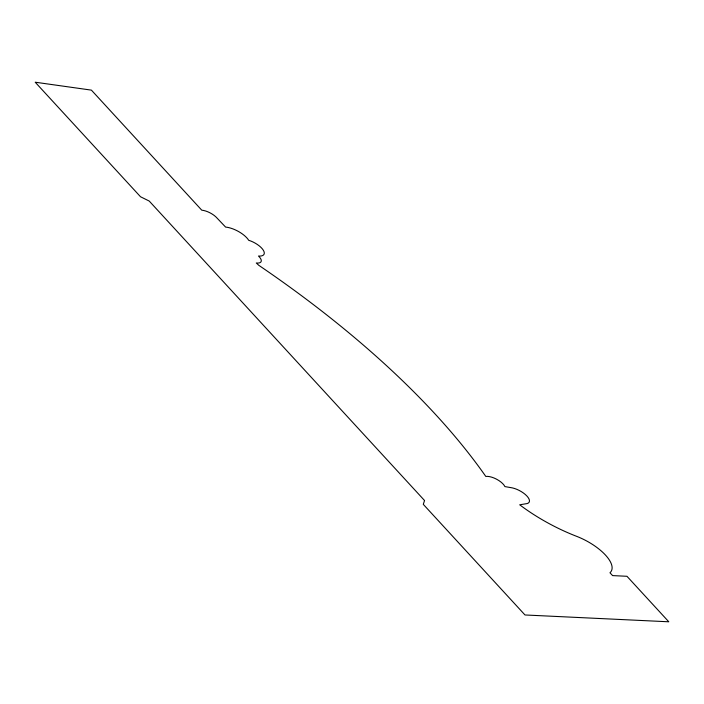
<?xml version="1.0" encoding="UTF-8"?>
<svg xmlns="http://www.w3.org/2000/svg" width="704" height="704" viewBox="0 0 704 704"><rect width="100%" height="100%" fill="white"/><g stroke="black" fill="none" stroke-linecap="round" stroke-linejoin="round"><path stroke-width="1.06" d="M424.547 500.526L423.28 504.337L524.99 614.97L668.8 621.79L626.965 576.286L612.594 575.599L609.981 572.766A36.819 15.03 27.8 0 0 577.034 536.492A100.945 41.219 27.8 0 1 519.693 504.794L527.173 503.562A13.878 5.667 27.8 0 0 526.83 495.942A13.878 5.667 27.8 0 0 512.38 487.898L504.909 486.587A12.338 5.042 27.8 0 0 496.61 479.222A12.338 5.042 27.8 0 0 485.795 476.441A577.069 235.638 27.8 0 0 258.746 265.276L256.256 262.979A11.202 4.576 27.8 0 0 258.474 256.027A14.221 5.808 27.8 0 0 263.305 250.202A14.221 5.808 27.8 0 0 248.697 240.284A17.327 7.075 27.8 0 0 225.597 227.084L217.078 218.108A12.311 5.025 27.8 0 0 201.766 210.179L91.406 90.13L35.2 82.21L140.518 196.759L149.222 201.054L424.547 500.526"/></g></svg>
